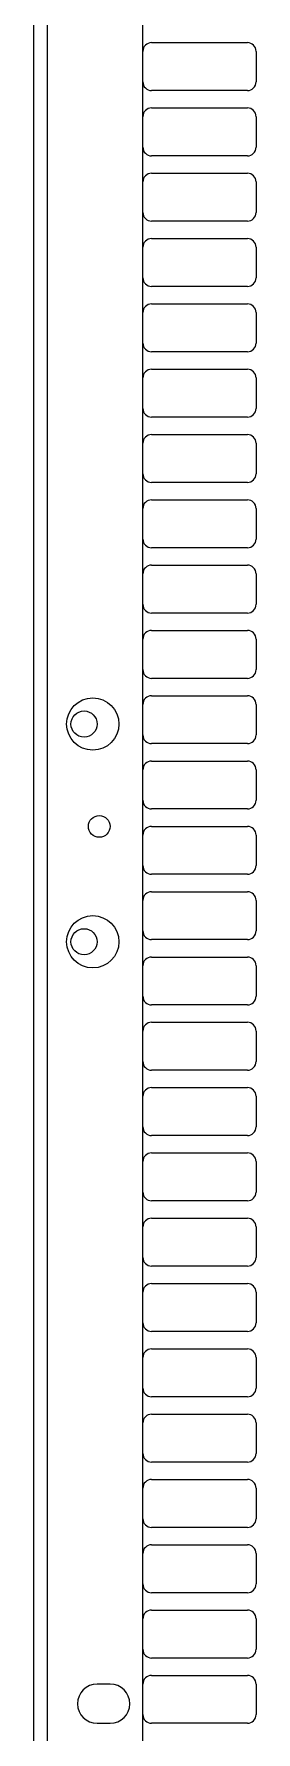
# Model space of a CAD drawing. Header units: millimetres. Extents: x -1002 to 1216, y 148 to 1990.
# Drawn here: x 265.1 to 316.1, y 1080.3 to 1470.3 of the extents above; entities that cross this region are included whole.
import ezdxf

# ---------------------------------------------------------------- set-up
doc = ezdxf.new("R2010")
doc.units = ezdxf.units.MM

msp = doc.modelspace()

# ---------------------------------------------------------------- linework, layer by layer
at = {"color": 7, "linetype": 'Continuous', "lineweight": 25}
for p, q in [((265.1, 345.29), (265.1, 1828.29)), ((290.1, 345.29), (290.1, 1799.09)), ((292.1, 1468.29), (314.1, 1468.29)), ((316.1, 1466.29), (316.1, 1459.29)), ((314.1, 1457.29), (292.1, 1457.29)), ((292.1, 1453.29), (314.1, 1453.29)), ((316.1, 1451.29), (316.1, 1444.29)), ((314.1, 1442.29), (292.1, 1442.29)), ((292.1, 1438.29), (314.1, 1438.29)), ((316.1, 1436.29), (316.1, 1429.29)), ((314.1, 1427.29), (292.1, 1427.29)), ((292.1, 1423.29), (314.1, 1423.29)), ((316.1, 1421.29), (316.1, 1414.29)), ((314.1, 1412.29), (292.1, 1412.29)), ((292.1, 1408.29), (314.1, 1408.29)), ((316.1, 1406.29), (316.1, 1399.29)), ((314.1, 1397.29), (292.1, 1397.29)), ((292.1, 1393.29), (314.1, 1393.29)), ((316.1, 1391.29), (316.1, 1384.29)), ((314.1, 1382.29), (292.1, 1382.29)), ((292.1, 1378.29), (314.1, 1378.29)), ((316.1, 1376.29), (316.1, 1369.29)), ((314.1, 1367.29), (292.1, 1367.29)), ((292.1, 1363.29), (314.1, 1363.29)), ((316.1, 1361.29), (316.1, 1354.29)), ((314.1, 1352.29), (292.1, 1352.29)), ((292.1, 1348.29), (314.1, 1348.29)), ((316.1, 1346.29), (316.1, 1339.29)), ((314.1, 1337.29), (292.1, 1337.29)), ((292.1, 1333.29), (314.1, 1333.29)), ((316.1, 1331.29), (316.1, 1324.29)), ((314.1, 1322.29), (292.1, 1322.29)), ((292.1, 1318.29), (314.1, 1318.29)), ((316.1, 1316.29), (316.1, 1309.29)), ((314.1, 1307.29), (292.1, 1307.29)), ((292.1, 1303.29), (314.1, 1303.29)), ((316.1, 1301.29), (316.1, 1294.29)), ((314.1, 1292.29), (292.1, 1292.29)), ((292.1, 1288.29), (314.1, 1288.29)), ((316.1, 1286.29), (316.1, 1279.29)), ((314.1, 1277.29), (292.1, 1277.29)), ((292.1, 1273.29), (314.1, 1273.29)), ((316.1, 1271.29), (316.1, 1264.29)), ((314.1, 1262.29), (292.1, 1262.29)), ((292.1, 1258.29), (314.1, 1258.29)), ((316.1, 1256.29), (316.1, 1249.29)), ((314.1, 1247.29), (292.1, 1247.29)), ((292.1, 1243.29), (314.1, 1243.29)), ((316.1, 1241.29), (316.1, 1234.29)), ((314.1, 1232.29), (292.1, 1232.29)), ((292.1, 1228.29), (314.1, 1228.29)), ((316.1, 1226.29), (316.1, 1219.29)), ((314.1, 1217.29), (292.1, 1217.29)), ((292.1, 1213.29), (314.1, 1213.29)), ((316.1, 1211.29), (316.1, 1204.29)), ((314.1, 1202.29), (292.1, 1202.29)), ((292.1, 1198.29), (314.1, 1198.29)), ((316.1, 1196.29), (316.1, 1189.29)), ((314.1, 1187.29), (292.1, 1187.29)), ((292.1, 1183.29), (314.1, 1183.29)), ((316.1, 1181.29), (316.1, 1174.29)), ((314.1, 1172.29), (292.1, 1172.29)), ((292.1, 1168.29), (314.1, 1168.29)), ((316.1, 1166.29), (316.1, 1159.29)), ((314.1, 1157.29), (292.1, 1157.29)), ((292.1, 1153.29), (314.1, 1153.29)), ((316.1, 1151.29), (316.1, 1144.29)), ((314.1, 1142.29), (292.1, 1142.29)), ((292.1, 1138.29), (314.1, 1138.29)), ((316.1, 1136.29), (316.1, 1129.29)), ((314.1, 1127.29), (292.1, 1127.29)), ((292.1, 1123.29), (314.1, 1123.29)), ((316.1, 1121.29), (316.1, 1114.29)), ((314.1, 1112.29), (292.1, 1112.29)), ((292.1, 1108.29), (314.1, 1108.29)), ((316.1, 1106.29), (316.1, 1099.29)), ((314.1, 1097.29), (292.1, 1097.29)), ((292.1, 1093.29), (314.1, 1093.29)), ((282.6, 1091.29), (279.6, 1091.29)), ((316.1, 1091.29), (316.1, 1084.29)), ((279.6, 1082.29), (282.6, 1082.29)), ((314.1, 1082.29), (292.1, 1082.29))]:
    msp.add_line(p, q, dxfattribs=at)
at = {"color": 8, "linetype": 'Continuous', "lineweight": 18}
msp.add_line((268.2, 345.29), (268.2, 1799.09), dxfattribs=at)
at = {"color": 7, "linetype": 'Continuous', "lineweight": 25}
for centre, radius in [((278.6, 1311.79), 6), ((276.6, 1311.79), 3), ((280.1, 1288.29), 2.5), ((278.6, 1261.79), 6), ((276.6, 1261.79), 3)]:
    msp.add_circle(centre, radius, dxfattribs=at)
for centre, radius, start, end in [((292.1, 1466.29), 2, 90, 180), ((314.1, 1466.29), 2, 0, 90), ((292.1, 1459.29), 2, 180, 270), ((314.1, 1459.29), 2, 270, 0), ((292.1, 1451.29), 2, 90, 180), ((314.1, 1451.29), 2, 0, 90), ((292.1, 1444.29), 2, 180, 270), ((314.1, 1444.29), 2, 270, 0), ((292.1, 1436.29), 2, 90, 180), ((314.1, 1436.29), 2, 0, 90), ((292.1, 1429.29), 2, 180, 270), ((314.1, 1429.29), 2, 270, 0), ((292.1, 1421.29), 2, 90, 180), ((314.1, 1421.29), 2, 0, 90), ((292.1, 1414.29), 2, 180, 270), ((314.1, 1414.29), 2, 270, 0), ((292.1, 1406.29), 2, 90, 180), ((314.1, 1406.29), 2, 0, 90), ((292.1, 1399.29), 2, 180, 270), ((314.1, 1399.29), 2, 270, 0), ((292.1, 1391.29), 2, 90, 180), ((314.1, 1391.29), 2, 0, 90), ((292.1, 1384.29), 2, 180, 270), ((314.1, 1384.29), 2, 270, 0), ((292.1, 1376.29), 2, 90, 180), ((314.1, 1376.29), 2, 0, 90), ((292.1, 1369.29), 2, 180, 270), ((314.1, 1369.29), 2, 270, 0), ((292.1, 1361.29), 2, 90, 180), ((314.1, 1361.29), 2, 0, 90), ((292.1, 1354.29), 2, 180, 270), ((314.1, 1354.29), 2, 270, 0), ((292.1, 1346.29), 2, 90, 180), ((314.1, 1346.29), 2, 0, 90), ((292.1, 1339.29), 2, 180, 270), ((314.1, 1339.29), 2, 270, 0), ((292.1, 1331.29), 2, 90, 180), ((314.1, 1331.29), 2, 0, 90), ((292.1, 1324.29), 2, 180, 270), ((314.1, 1324.29), 2, 270, 0), ((292.1, 1316.29), 2, 90, 180), ((314.1, 1316.29), 2, 0, 90), ((292.1, 1309.29), 2, 180, 270), ((314.1, 1309.29), 2, 270, 0), ((292.1, 1301.29), 2, 90, 180), ((314.1, 1301.29), 2, 0, 90), ((292.1, 1294.29), 2, 180, 270), ((314.1, 1294.29), 2, 270, 0), ((292.1, 1286.29), 2, 90, 180), ((314.1, 1286.29), 2, 0, 90), ((292.1, 1279.29), 2, 180, 270), ((314.1, 1279.29), 2, 270, 0), ((292.1, 1271.29), 2, 90, 180), ((314.1, 1271.29), 2, 0, 90), ((292.1, 1264.29), 2, 180, 270), ((314.1, 1264.29), 2, 270, 0), ((292.1, 1256.29), 2, 90, 180), ((314.1, 1256.29), 2, 0, 90), ((292.1, 1249.29), 2, 180, 270), ((314.1, 1249.29), 2, 270, 0), ((292.1, 1241.29), 2, 90, 180), ((314.1, 1241.29), 2, 0, 90), ((292.1, 1234.29), 2, 180, 270), ((314.1, 1234.29), 2, 270, 0), ((292.1, 1226.29), 2, 90, 180), ((314.1, 1226.29), 2, 0, 90), ((292.1, 1219.29), 2, 180, 270), ((314.1, 1219.29), 2, 270, 0), ((292.1, 1211.29), 2, 90, 180), ((314.1, 1211.29), 2, 0, 90), ((292.1, 1204.29), 2, 180, 270), ((314.1, 1204.29), 2, 270, 0), ((292.1, 1196.29), 2, 90, 180), ((314.1, 1196.29), 2, 0, 90), ((292.1, 1189.29), 2, 180, 270), ((314.1, 1189.29), 2, 270, 0), ((292.1, 1181.29), 2, 90, 180), ((314.1, 1181.29), 2, 0, 90), ((292.1, 1174.29), 2, 180, 270), ((314.1, 1174.29), 2, 270, 0), ((292.1, 1166.29), 2, 90, 180), ((314.1, 1166.29), 2, 0, 90), ((292.1, 1159.29), 2, 180, 270), ((314.1, 1159.29), 2, 270, 0), ((292.1, 1151.29), 2, 90, 180), ((314.1, 1151.29), 2, 0, 90), ((292.1, 1144.29), 2, 180, 270), ((314.1, 1144.29), 2, 270, 0), ((292.1, 1136.29), 2, 90, 180), ((314.1, 1136.29), 2, 0, 90), ((292.1, 1129.29), 2, 180, 270), ((314.1, 1129.29), 2, 270, 0), ((292.1, 1121.29), 2, 90, 180), ((314.1, 1121.29), 2, 0, 90), ((292.1, 1114.29), 2, 180, 270), ((314.1, 1114.29), 2, 270, 0), ((292.1, 1106.29), 2, 90, 180), ((314.1, 1106.29), 2, 0, 90), ((292.1, 1099.29), 2, 180, 270), ((314.1, 1099.29), 2, 270, 0), ((292.1, 1091.29), 2, 90, 180), ((314.1, 1091.29), 2, 0, 90), ((279.6, 1086.79), 4.5, 90, 270), ((282.6, 1086.79), 4.5, 270, 90), ((292.1, 1084.29), 2, 180, 270), ((314.1, 1084.29), 2, 270, 0)]:
    msp.add_arc(centre, radius, start, end, dxfattribs=at)

doc.saveas('drawing.dxf')
